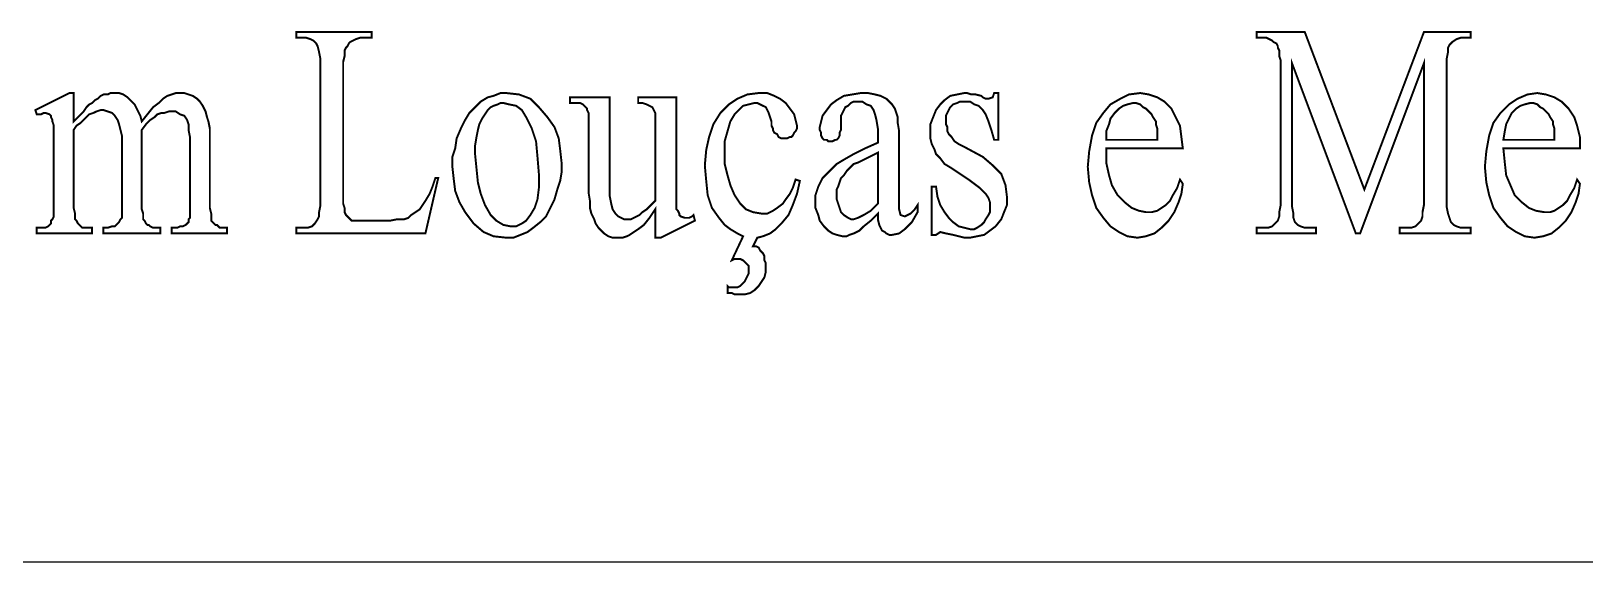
# Model space of a CAD drawing. Extents: x -9638 to -5438, y -3307 to 2633.
# Drawn here: x -8334.7 to -8003.5, y -2582.2 to -2469 of the extents above; entities that cross this region are included whole.
import ezdxf

# ---------------------------------------------------------------- set-up
doc = ezdxf.new("R2010")
doc.units = 0
doc.header["$LTSCALE"] = 45
doc.header["$MEASUREMENT"] = 0
doc.layers.add('FINA', color=7, linetype='CONTINUOUS')

msp = doc.modelspace()

# ---------------------------------------------------------------- linework, layer by layer
at = {"layer": 'FINA'}
msp.add_line((-9282.237, -2582.197), (-5538.237, -2582.197), dxfattribs=at)
at = {"layer": 'FINA', "const_width": 0.42}
for points in [[(-8248.556, -2500.384), (-8249.161, -2502.198), (-8249.766, -2503.71), (-8250.673, -2505.221), (-8251.277, -2506.128), (-8251.882, -2507.035), (-8252.789, -2507.639), (-8253.696, -2508.244), (-8254.3, -2508.849), (-8255.208, -2509.151), (-8256.719, -2509.151), (-8258.231, -2509.454), (-8260.045, -2509.454), (-8262.766, -2509.454), (-8264.277, -2509.454), (-8265.486, -2509.454), (-8266.394, -2509.454), (-8266.696, -2509.151), (-8267.603, -2508.244), (-8267.905, -2507.639), (-8267.905, -2506.732), (-8268.207, -2505.826), (-8268.207, -2504.616), (-8268.207, -2477.407), (-8268.207, -2475.594), (-8267.905, -2474.384), (-8267.905, -2473.175), (-8267.603, -2472.57), (-8267.301, -2472.268), (-8266.998, -2471.663), (-8266.696, -2471.361), (-8266.091, -2471.059), (-8265.486, -2470.756), (-8264.58, -2470.454), (-8263.37, -2470.454), (-8262.161, -2470.454), (-8262.161, -2469.244), (-8278.184, -2469.244), (-8278.184, -2470.454), (-8276.975, -2470.454), (-8276.068, -2470.454), (-8275.161, -2470.756), (-8274.557, -2471.059), (-8273.952, -2471.663), (-8273.649, -2472.268), (-8273.347, -2473.477), (-8273.045, -2474.989), (-8273.045, -2476.803), (-8273.045, -2504.616), (-8273.045, -2506.128), (-8273.347, -2507.639), (-8273.347, -2508.547), (-8273.649, -2509.151), (-8274.254, -2510.059), (-8274.859, -2510.663), (-8275.765, -2510.965), (-8276.975, -2510.965), (-8278.184, -2510.965), (-8278.184, -2512.174), (-8250.673, -2512.174), (-8247.952, -2500.384), (-8248.556, -2500.384)], [(-8052.348, -2512.174), (-8051.441, -2512.174), (-8037.837, -2475.896), (-8037.837, -2504.616), (-8037.837, -2506.128), (-8038.139, -2507.639), (-8038.139, -2508.547), (-8038.441, -2509.454), (-8039.046, -2510.059), (-8039.65, -2510.663), (-8040.557, -2510.965), (-8041.767, -2510.965), (-8042.976, -2510.965), (-8042.976, -2512.174), (-8027.86, -2512.174), (-8027.86, -2510.965), (-8029.069, -2510.965), (-8029.976, -2510.965), (-8030.883, -2510.663), (-8031.488, -2510.361), (-8032.092, -2509.756), (-8032.394, -2508.849), (-8032.697, -2507.942), (-8033, -2506.43), (-8033, -2504.616), (-8033, -2476.803), (-8033, -2474.989), (-8032.697, -2473.477), (-8032.697, -2472.57), (-8032.394, -2471.965), (-8031.79, -2471.361), (-8030.883, -2470.756), (-8029.976, -2470.454), (-8029.069, -2470.454), (-8027.86, -2470.454), (-8027.86, -2469.244), (-8037.837, -2469.244), (-8050.534, -2502.802), (-8063.232, -2469.244), (-8073.511, -2469.244), (-8073.511, -2470.454), (-8072.302, -2470.454), (-8071.394, -2470.454), (-8070.79, -2470.756), (-8070.185, -2471.059), (-8069.883, -2471.361), (-8069.278, -2471.663), (-8068.976, -2472.268), (-8068.976, -2472.57), (-8068.673, -2473.175), (-8068.673, -2474.384), (-8068.371, -2475.291), (-8068.371, -2476.803), (-8068.371, -2504.616), (-8068.371, -2506.128), (-8068.673, -2507.639), (-8068.673, -2508.547), (-8068.976, -2509.454), (-8069.58, -2510.059), (-8070.185, -2510.663), (-8071.092, -2510.965), (-8071.999, -2510.965), (-8073.511, -2510.965), (-8073.511, -2512.174), (-8060.813, -2512.174), (-8060.813, -2510.965), (-8062.325, -2510.965), (-8063.232, -2510.965), (-8064.139, -2510.663), (-8064.743, -2510.361), (-8065.348, -2509.756), (-8065.65, -2508.849), (-8065.65, -2507.942), (-8065.953, -2506.43), (-8065.953, -2504.616), (-8065.953, -2475.896), (-8052.348, -2512.174)], [(-8325.649, -2488.291), (-8325.649, -2482.244), (-8326.556, -2482.244), (-8333.812, -2485.872), (-8333.509, -2486.779), (-8332.904, -2486.779), (-8332.602, -2486.779), (-8331.998, -2486.477), (-8331.696, -2486.477), (-8330.789, -2486.779), (-8330.486, -2487.081), (-8330.486, -2487.384), (-8330.184, -2487.989), (-8330.184, -2488.291), (-8329.881, -2489.198), (-8329.881, -2490.407), (-8329.881, -2492.221), (-8329.881, -2494.337), (-8329.881, -2505.524), (-8329.881, -2506.732), (-8329.881, -2507.942), (-8329.881, -2508.547), (-8330.184, -2509.151), (-8330.486, -2509.454), (-8330.486, -2510.059), (-8330.789, -2510.361), (-8331.091, -2510.663), (-8331.696, -2510.965), (-8331.998, -2510.965), (-8332.602, -2510.965), (-8333.509, -2510.965), (-8333.509, -2512.174), (-8321.719, -2512.174), (-8321.719, -2510.965), (-8322.626, -2510.965), (-8323.23, -2510.965), (-8323.835, -2510.965), (-8324.137, -2510.663), (-8324.44, -2510.361), (-8324.742, -2510.059), (-8325.044, -2509.454), (-8325.347, -2509.151), (-8325.347, -2508.849), (-8325.347, -2507.942), (-8325.649, -2506.732), (-8325.649, -2505.524), (-8325.649, -2490.105), (-8325.044, -2489.198), (-8324.137, -2488.593), (-8323.23, -2487.686), (-8322.323, -2486.779), (-8321.417, -2486.477), (-8320.812, -2486.175), (-8319.905, -2485.872), (-8319.3, -2485.872), (-8318.393, -2486.175), (-8317.486, -2486.477), (-8316.882, -2487.081), (-8316.277, -2487.989), (-8315.975, -2488.896), (-8315.672, -2490.105), (-8315.37, -2491.314), (-8315.37, -2493.128), (-8315.37, -2505.524), (-8315.37, -2506.732), (-8315.37, -2507.639), (-8315.37, -2508.244), (-8315.37, -2508.849), (-8315.672, -2509.151), (-8315.975, -2509.756), (-8316.277, -2510.059), (-8316.579, -2510.361), (-8316.882, -2510.663), (-8317.486, -2510.663), (-8318.393, -2510.965), (-8319.3, -2510.965), (-8319.3, -2512.174), (-8307.207, -2512.174), (-8307.207, -2510.965), (-8308.114, -2510.965), (-8308.719, -2510.965), (-8309.324, -2510.663), (-8309.626, -2510.361), (-8309.928, -2510.361), (-8310.23, -2510.059), (-8310.532, -2509.454), (-8310.835, -2509.151), (-8310.835, -2508.849), (-8310.835, -2507.942), (-8311.137, -2507.035), (-8311.137, -2505.524), (-8311.137, -2491.617), (-8311.137, -2490.407), (-8311.137, -2490.105), (-8310.23, -2488.896), (-8309.324, -2487.989), (-8308.417, -2487.384), (-8307.812, -2486.779), (-8306.905, -2486.477), (-8306.3, -2486.477), (-8305.393, -2486.175), (-8304.789, -2486.175), (-8303.882, -2486.175), (-8302.974, -2486.779), (-8302.068, -2487.081), (-8301.463, -2487.989), (-8301.161, -2488.896), (-8301.161, -2490.105), (-8300.859, -2491.617), (-8300.859, -2493.128), (-8300.859, -2505.524), (-8300.859, -2506.732), (-8300.859, -2507.639), (-8300.859, -2508.244), (-8300.859, -2508.849), (-8301.161, -2509.151), (-8301.161, -2509.756), (-8301.463, -2510.059), (-8301.766, -2510.361), (-8302.37, -2510.663), (-8302.974, -2510.663), (-8303.579, -2510.965), (-8304.184, -2510.965), (-8304.789, -2510.965), (-8304.789, -2512.174), (-8292.998, -2512.174), (-8292.998, -2510.965), (-8293.905, -2510.965), (-8294.51, -2510.965), (-8294.812, -2510.663), (-8295.114, -2510.361), (-8295.416, -2510.361), (-8295.719, -2510.059), (-8296.021, -2509.756), (-8296.324, -2509.454), (-8296.324, -2508.849), (-8296.324, -2507.942), (-8296.626, -2506.732), (-8296.626, -2505.524), (-8296.626, -2493.128), (-8296.626, -2491.314), (-8296.626, -2489.802), (-8296.928, -2488.291), (-8297.231, -2487.384), (-8297.533, -2486.175), (-8298.137, -2484.965), (-8298.742, -2484.058), (-8299.347, -2483.454), (-8300.254, -2482.849), (-8301.161, -2482.547), (-8302.068, -2482.244), (-8302.974, -2482.244), (-8303.882, -2482.244), (-8304.789, -2482.547), (-8305.696, -2482.849), (-8306.602, -2483.454), (-8307.509, -2484.361), (-8308.719, -2485.267), (-8309.928, -2486.779), (-8311.137, -2488.291), (-8311.44, -2487.081), (-8312.044, -2485.872), (-8312.649, -2484.663), (-8313.556, -2483.756), (-8314.161, -2483.152), (-8315.067, -2482.547), (-8315.975, -2482.244), (-8317.184, -2482.244), (-8317.789, -2482.244), (-8318.393, -2482.547), (-8319.3, -2482.547), (-8319.905, -2482.849), (-8320.509, -2483.454), (-8321.114, -2483.756), (-8321.719, -2484.361), (-8322.323, -2484.663), (-8322.928, -2485.267), (-8323.533, -2486.175), (-8324.44, -2487.081), (-8325.649, -2488.291)], [(-8233.44, -2482.244), (-8234.649, -2482.244), (-8236.161, -2482.849), (-8237.37, -2483.152), (-8238.882, -2484.058), (-8240.092, -2485.267), (-8241.3, -2486.477), (-8242.207, -2487.989), (-8243.115, -2489.802), (-8244.021, -2491.919), (-8244.324, -2494.035), (-8244.929, -2495.849), (-8244.929, -2497.965), (-8244.626, -2500.687), (-8244.324, -2503.105), (-8243.417, -2505.524), (-8242.207, -2507.639), (-8240.394, -2510.059), (-8238.277, -2511.872), (-8236.161, -2512.779), (-8233.44, -2513.082), (-8231.929, -2513.082), (-8230.417, -2512.477), (-8228.905, -2511.872), (-8227.696, -2510.965), (-8226.184, -2509.756), (-8224.975, -2508.547), (-8224.068, -2506.732), (-8223.161, -2504.919), (-8222.557, -2502.802), (-8221.952, -2500.989), (-8221.649, -2499.175), (-8221.649, -2497.058), (-8221.952, -2494.337), (-8222.254, -2491.919), (-8223.161, -2489.5), (-8224.672, -2487.384), (-8226.487, -2485.267), (-8228.301, -2483.454), (-8230.719, -2482.547), (-8233.44, -2482.244)], [(-8197.161, -2483.152), (-8205.324, -2483.152), (-8205.324, -2484.361), (-8204.417, -2484.361), (-8203.51, -2484.663), (-8202.905, -2484.965), (-8202.301, -2485.267), (-8201.999, -2485.872), (-8201.696, -2486.477), (-8201.696, -2487.384), (-8201.696, -2488.593), (-8201.696, -2505.221), (-8202.603, -2506.128), (-8203.51, -2507.035), (-8204.417, -2507.639), (-8205.022, -2508.244), (-8205.627, -2508.547), (-8206.231, -2508.849), (-8206.835, -2509.151), (-8207.44, -2509.151), (-8208.347, -2509.151), (-8208.952, -2508.849), (-8209.556, -2508.547), (-8210.162, -2507.942), (-8210.766, -2507.035), (-8211.068, -2505.826), (-8211.37, -2504.314), (-8211.37, -2502.5), (-8211.37, -2483.152), (-8219.836, -2483.152), (-8219.836, -2484.361), (-8218.929, -2484.361), (-8218.324, -2484.361), (-8217.719, -2484.361), (-8217.114, -2484.663), (-8216.812, -2484.965), (-8216.51, -2485.267), (-8216.208, -2485.57), (-8216.208, -2485.872), (-8215.905, -2486.477), (-8215.905, -2487.081), (-8215.905, -2487.686), (-8215.905, -2488.593), (-8215.905, -2501.593), (-8215.905, -2503.407), (-8215.603, -2505.221), (-8215.603, -2506.732), (-8215.301, -2507.942), (-8214.696, -2509.151), (-8214.394, -2510.059), (-8213.789, -2510.965), (-8213.185, -2511.57), (-8212.58, -2512.174), (-8211.673, -2512.779), (-8210.766, -2513.082), (-8209.556, -2513.082), (-8208.65, -2513.082), (-8207.742, -2512.779), (-8207.138, -2512.477), (-8206.231, -2511.872), (-8205.324, -2511.267), (-8204.115, -2510.361), (-8202.905, -2508.849), (-8201.696, -2507.035), (-8201.696, -2513.082), (-8200.487, -2513.082), (-8193.231, -2509.454), (-8193.534, -2508.244), (-8193.836, -2508.547), (-8194.44, -2508.849), (-8194.742, -2508.849), (-8195.347, -2508.849), (-8196.254, -2508.547), (-8196.557, -2508.244), (-8196.557, -2507.942), (-8196.859, -2507.337), (-8197.161, -2507.035), (-8197.161, -2506.128), (-8197.161, -2504.919), (-8197.161, -2503.105), (-8197.161, -2500.687), (-8197.161, -2483.152)], [(-8179.929, -2513.082), (-8178.72, -2512.779), (-8177.208, -2512.174), (-8175.999, -2511.267), (-8174.789, -2510.059), (-8173.277, -2508.244), (-8172.371, -2506.128), (-8171.464, -2503.71), (-8170.859, -2500.989), (-8171.766, -2500.687), (-8172.371, -2502.5), (-8172.975, -2503.71), (-8173.882, -2504.919), (-8174.487, -2505.826), (-8175.697, -2506.732), (-8176.603, -2507.337), (-8177.812, -2507.942), (-8179.022, -2507.942), (-8180.836, -2507.639), (-8182.347, -2507.035), (-8183.557, -2505.826), (-8184.766, -2504.012), (-8185.673, -2501.895), (-8186.278, -2499.779), (-8186.882, -2497.361), (-8186.882, -2494.942), (-8186.882, -2492.524), (-8186.278, -2490.407), (-8185.673, -2488.291), (-8184.766, -2486.779), (-8183.859, -2485.872), (-8182.952, -2484.965), (-8181.743, -2484.663), (-8180.534, -2484.361), (-8179.929, -2484.361), (-8179.324, -2484.663), (-8178.72, -2484.965), (-8178.115, -2485.267), (-8177.812, -2485.872), (-8177.51, -2486.477), (-8177.208, -2487.384), (-8176.906, -2488.291), (-8176.906, -2489.198), (-8176.603, -2489.802), (-8176.603, -2490.105), (-8176.301, -2490.71), (-8175.697, -2491.012), (-8175.394, -2491.617), (-8174.789, -2491.919), (-8173.882, -2491.919), (-8173.58, -2491.919), (-8172.975, -2491.617), (-8172.673, -2491.617), (-8172.371, -2491.314), (-8172.068, -2490.71), (-8171.766, -2490.407), (-8171.464, -2489.802), (-8171.464, -2489.198), (-8171.766, -2487.989), (-8172.068, -2486.779), (-8172.975, -2485.57), (-8173.882, -2484.361), (-8175.092, -2483.454), (-8176.301, -2482.849), (-8177.812, -2482.244), (-8179.626, -2482.244), (-8182.045, -2482.547), (-8184.161, -2483.454), (-8185.975, -2484.663), (-8187.789, -2486.477), (-8189.301, -2488.896), (-8190.207, -2491.617), (-8190.812, -2494.337), (-8191.115, -2497.663), (-8190.812, -2500.989), (-8190.51, -2504.012), (-8189.603, -2506.732), (-8188.092, -2508.849), (-8186.882, -2510.361), (-8185.673, -2511.267), (-8184.161, -2512.174), (-8182.952, -2512.779), (-8185.371, -2517.919), (-8184.766, -2517.617), (-8184.161, -2517.617), (-8183.859, -2517.617), (-8183.557, -2517.617), (-8182.952, -2517.919), (-8182.649, -2518.221), (-8182.347, -2518.523), (-8182.045, -2518.826), (-8181.743, -2519.128), (-8181.743, -2519.732), (-8181.743, -2520.035), (-8181.743, -2520.64), (-8182.045, -2521.244), (-8182.347, -2521.849), (-8182.649, -2522.454), (-8183.254, -2523.058), (-8183.557, -2523.361), (-8184.161, -2523.663), (-8184.766, -2523.663), (-8185.068, -2523.663), (-8185.371, -2523.663), (-8185.975, -2523.663), (-8186.278, -2523.361), (-8186.278, -2524.872), (-8185.371, -2524.872), (-8184.766, -2525.174), (-8184.464, -2525.174), (-8183.859, -2525.174), (-8182.649, -2525.174), (-8181.441, -2524.872), (-8180.534, -2524.267), (-8179.626, -2523.361), (-8179.022, -2522.454), (-8178.417, -2521.546), (-8178.115, -2520.337), (-8178.115, -2519.128), (-8178.115, -2518.523), (-8178.417, -2517.919), (-8178.417, -2517.011), (-8178.72, -2516.407), (-8179.324, -2515.802), (-8179.626, -2515.198), (-8180.231, -2514.896), (-8180.836, -2514.896), (-8179.929, -2513.082)], [(-8154.231, -2507.942), (-8154.231, -2509.151), (-8153.929, -2510.361), (-8153.627, -2510.965), (-8153.324, -2511.57), (-8152.719, -2511.872), (-8152.417, -2512.174), (-8151.813, -2512.477), (-8151.208, -2512.477), (-8149.696, -2512.174), (-8148.487, -2511.267), (-8146.976, -2509.756), (-8145.766, -2507.639), (-8145.766, -2506.128), (-8146.371, -2507.035), (-8146.976, -2507.639), (-8147.278, -2507.942), (-8147.882, -2508.244), (-8148.487, -2508.547), (-8149.394, -2508.244), (-8149.696, -2507.035), (-8149.696, -2506.43), (-8149.696, -2505.221), (-8149.696, -2503.71), (-8149.696, -2501.895), (-8149.696, -2492.221), (-8149.696, -2490.407), (-8149.999, -2488.593), (-8149.999, -2487.384), (-8150.301, -2486.477), (-8150.603, -2485.57), (-8151.208, -2484.663), (-8151.813, -2484.058), (-8152.417, -2483.454), (-8153.627, -2482.849), (-8154.836, -2482.547), (-8156.347, -2482.244), (-8157.859, -2482.244), (-8159.673, -2482.547), (-8161.487, -2482.849), (-8162.999, -2483.756), (-8164.208, -2484.663), (-8165.115, -2485.872), (-8166.022, -2487.081), (-8166.324, -2488.291), (-8166.627, -2489.5), (-8166.627, -2490.105), (-8166.324, -2490.71), (-8166.324, -2491.314), (-8166.022, -2491.919), (-8165.72, -2492.221), (-8165.115, -2492.221), (-8164.812, -2492.524), (-8164.208, -2492.524), (-8163.906, -2492.524), (-8163.301, -2492.221), (-8162.999, -2492.221), (-8162.696, -2491.919), (-8162.394, -2491.314), (-8162.394, -2490.71), (-8162.092, -2490.105), (-8162.092, -2489.5), (-8162.092, -2487.686), (-8162.092, -2487.081), (-8161.789, -2486.477), (-8161.487, -2485.872), (-8161.185, -2485.267), (-8160.58, -2484.965), (-8159.975, -2484.361), (-8159.371, -2484.058), (-8158.464, -2484.058), (-8157.557, -2484.058), (-8156.65, -2484.663), (-8155.742, -2484.965), (-8155.138, -2485.872), (-8154.836, -2486.779), (-8154.534, -2487.989), (-8154.231, -2489.802), (-8154.231, -2491.617), (-8154.231, -2492.826), (-8156.952, -2494.035), (-8159.371, -2495.244), (-8161.487, -2496.454), (-8162.999, -2497.361), (-8164.208, -2498.57), (-8165.115, -2499.477), (-8166.022, -2500.384), (-8166.627, -2501.593), (-8166.929, -2502.198), (-8167.231, -2503.105), (-8167.534, -2504.012), (-8167.534, -2505.221), (-8167.534, -2506.732), (-8166.929, -2508.244), (-8166.627, -2509.454), (-8165.72, -2510.663), (-8164.812, -2511.57), (-8163.906, -2512.174), (-8162.999, -2512.477), (-8161.789, -2512.779), (-8160.882, -2512.779), (-8160.277, -2512.477), (-8159.371, -2512.174), (-8158.766, -2511.872), (-8158.162, -2511.57), (-8157.254, -2510.663), (-8155.742, -2509.454), (-8154.231, -2507.942)], [(-8128.534, -2482.244), (-8129.441, -2482.244), (-8129.743, -2483.152), (-8130.65, -2483.454), (-8130.952, -2483.454), (-8131.255, -2483.454), (-8131.86, -2483.152), (-8132.162, -2482.849), (-8133.371, -2482.547), (-8134.278, -2482.547), (-8135.185, -2482.244), (-8135.789, -2482.244), (-8137.301, -2482.547), (-8138.812, -2482.849), (-8140.022, -2483.756), (-8140.929, -2484.663), (-8141.836, -2485.872), (-8142.441, -2487.384), (-8143.045, -2488.896), (-8143.045, -2490.71), (-8143.045, -2491.919), (-8142.743, -2493.128), (-8142.138, -2494.337), (-8141.836, -2495.244), (-8140.929, -2496.152), (-8140.022, -2497.361), (-8138.51, -2498.268), (-8136.697, -2499.477), (-8134.883, -2500.687), (-8133.673, -2501.593), (-8132.464, -2502.5), (-8131.86, -2503.105), (-8131.255, -2503.71), (-8130.65, -2504.616), (-8130.348, -2505.524), (-8130.348, -2506.732), (-8130.348, -2507.639), (-8130.65, -2508.244), (-8131.255, -2509.151), (-8131.557, -2509.756), (-8132.162, -2510.361), (-8133.069, -2510.965), (-8133.673, -2511.267), (-8134.58, -2511.267), (-8135.789, -2510.965), (-8136.999, -2510.663), (-8138.208, -2509.756), (-8139.115, -2508.849), (-8140.022, -2507.639), (-8140.929, -2506.128), (-8141.534, -2504.314), (-8141.836, -2502.198), (-8142.743, -2502.198), (-8142.743, -2512.477), (-8141.836, -2512.477), (-8140.929, -2511.872), (-8139.72, -2512.174), (-8138.208, -2512.477), (-8136.999, -2512.779), (-8135.789, -2513.082), (-8134.58, -2513.082), (-8133.069, -2512.779), (-8131.557, -2512.477), (-8130.348, -2511.57), (-8129.139, -2510.663), (-8127.929, -2509.151), (-8127.325, -2507.639), (-8126.72, -2506.128), (-8126.72, -2504.314), (-8127.022, -2501.895), (-8127.929, -2499.477), (-8129.743, -2497.663), (-8131.86, -2495.849), (-8135.789, -2493.733), (-8136.999, -2493.128), (-8137.906, -2492.524), (-8138.51, -2491.617), (-8139.115, -2491.012), (-8139.418, -2490.407), (-8139.418, -2489.5), (-8139.72, -2488.896), (-8139.72, -2487.989), (-8139.72, -2487.081), (-8139.418, -2486.477), (-8139.115, -2485.872), (-8138.812, -2485.267), (-8138.208, -2484.663), (-8137.301, -2484.361), (-8136.697, -2484.058), (-8135.789, -2484.058), (-8134.58, -2484.058), (-8133.673, -2484.663), (-8132.766, -2484.965), (-8131.86, -2485.872), (-8131.255, -2486.779), (-8130.65, -2488.291), (-8130.045, -2490.105), (-8129.441, -2492.221), (-8128.534, -2492.221), (-8128.534, -2482.244)], [(-8105.557, -2494.035), (-8089.232, -2494.035), (-8089.534, -2491.617), (-8089.837, -2489.198), (-8090.743, -2487.384), (-8091.65, -2485.57), (-8093.162, -2484.058), (-8094.674, -2483.152), (-8096.487, -2482.547), (-8098.301, -2482.244), (-8100.72, -2482.547), (-8102.534, -2483.454), (-8104.65, -2484.663), (-8106.162, -2486.477), (-8107.673, -2488.593), (-8108.58, -2491.314), (-8109.185, -2494.64), (-8109.487, -2497.965), (-8109.185, -2501.291), (-8108.58, -2504.012), (-8107.673, -2506.732), (-8106.162, -2508.849), (-8104.65, -2510.663), (-8102.836, -2511.872), (-8101.022, -2512.779), (-8098.906, -2513.082), (-8097.092, -2512.779), (-8095.278, -2512.174), (-8093.766, -2510.965), (-8092.255, -2509.454), (-8091.045, -2507.639), (-8090.139, -2505.524), (-8089.534, -2503.71), (-8089.232, -2501.593), (-8089.837, -2500.687), (-8090.441, -2502.5), (-8091.348, -2504.012), (-8091.952, -2505.221), (-8092.86, -2506.128), (-8093.766, -2506.732), (-8094.674, -2507.337), (-8095.883, -2507.639), (-8097.092, -2507.639), (-8098.604, -2507.337), (-8100.115, -2506.732), (-8101.627, -2505.524), (-8103.138, -2504.012), (-8104.348, -2501.895), (-8104.953, -2499.779), (-8105.557, -2497.058), (-8105.557, -2494.035)], [(-8020.907, -2494.035), (-8004.581, -2494.035), (-8004.581, -2491.617), (-8005.185, -2489.198), (-8005.79, -2487.384), (-8006.999, -2485.57), (-8008.511, -2484.058), (-8010.022, -2483.152), (-8011.837, -2482.547), (-8013.65, -2482.244), (-8015.767, -2482.547), (-8017.883, -2483.454), (-8019.697, -2484.663), (-8021.511, -2486.477), (-8023.022, -2488.593), (-8023.93, -2491.314), (-8024.534, -2494.64), (-8024.837, -2497.965), (-8024.534, -2501.291), (-8023.93, -2504.012), (-8023.022, -2506.732), (-8021.511, -2508.849), (-8019.999, -2510.663), (-8018.185, -2511.872), (-8016.372, -2512.779), (-8014.255, -2513.082), (-8012.441, -2512.779), (-8010.627, -2512.174), (-8009.116, -2510.965), (-8007.604, -2509.454), (-8006.395, -2507.639), (-8005.487, -2505.524), (-8004.883, -2503.71), (-8004.581, -2501.593), (-8005.185, -2500.687), (-8005.79, -2502.5), (-8006.697, -2504.012), (-8007.302, -2505.221), (-8008.209, -2506.128), (-8009.116, -2506.732), (-8010.022, -2507.337), (-8010.93, -2507.639), (-8012.139, -2507.639), (-8013.953, -2507.337), (-8015.465, -2506.732), (-8016.976, -2505.524), (-8018.488, -2504.012), (-8019.395, -2501.895), (-8020.302, -2499.779), (-8020.604, -2497.058), (-8020.907, -2494.035)], [(-8234.045, -2484.361), (-8232.836, -2484.663), (-8231.324, -2484.965), (-8230.115, -2485.872), (-8229.207, -2487.384), (-8227.999, -2489.802), (-8227.091, -2492.524), (-8226.789, -2495.849), (-8226.487, -2499.477), (-8226.487, -2502.5), (-8226.789, -2504.919), (-8227.394, -2506.732), (-8228.301, -2508.244), (-8229.207, -2509.454), (-8230.115, -2510.059), (-8231.324, -2510.663), (-8232.533, -2510.663), (-8234.045, -2510.361), (-8235.557, -2509.454), (-8236.766, -2508.244), (-8237.975, -2506.128), (-8238.882, -2503.71), (-8239.487, -2501.291), (-8239.789, -2498.268), (-8240.092, -2495.244), (-8240.092, -2493.431), (-8239.789, -2491.617), (-8239.487, -2490.105), (-8239.184, -2488.896), (-8238.58, -2487.686), (-8237.975, -2486.779), (-8237.37, -2485.872), (-8236.766, -2485.267), (-8236.161, -2484.965), (-8235.254, -2484.663), (-8234.649, -2484.361), (-8234.045, -2484.361)], [(-8105.557, -2492.221), (-8105.557, -2490.407), (-8104.953, -2488.896), (-8104.65, -2487.686), (-8103.743, -2486.477), (-8102.836, -2485.57), (-8101.929, -2484.965), (-8101.022, -2484.663), (-8099.813, -2484.361), (-8099.208, -2484.361), (-8098.301, -2484.663), (-8097.697, -2485.267), (-8097.092, -2485.57), (-8096.487, -2486.175), (-8095.883, -2486.779), (-8095.58, -2487.384), (-8094.976, -2488.291), (-8094.976, -2488.896), (-8094.674, -2489.802), (-8094.674, -2491.012), (-8094.674, -2492.221), (-8105.557, -2492.221)], [(-8020.907, -2492.221), (-8020.604, -2490.407), (-8020.302, -2488.896), (-8019.697, -2487.686), (-8019.092, -2486.477), (-8018.185, -2485.57), (-8017.278, -2484.965), (-8016.372, -2484.663), (-8015.162, -2484.361), (-8014.557, -2484.361), (-8013.65, -2484.663), (-8013.046, -2485.267), (-8012.441, -2485.57), (-8011.837, -2486.175), (-8011.232, -2486.779), (-8010.93, -2487.384), (-8010.325, -2488.291), (-8010.325, -2488.896), (-8010.022, -2489.802), (-8010.022, -2491.012), (-8010.022, -2492.221), (-8020.907, -2492.221)], [(-8154.231, -2505.826), (-8155.742, -2507.337), (-8157.254, -2508.244), (-8158.464, -2508.849), (-8159.371, -2509.151), (-8159.975, -2509.151), (-8160.58, -2508.849), (-8161.487, -2508.244), (-8162.092, -2507.639), (-8162.394, -2506.732), (-8162.696, -2505.826), (-8162.999, -2504.919), (-8162.999, -2503.71), (-8162.999, -2502.802), (-8162.696, -2502.198), (-8162.394, -2501.291), (-8162.092, -2500.384), (-8161.487, -2499.779), (-8160.882, -2498.872), (-8160.277, -2498.268), (-8159.371, -2497.361), (-8158.464, -2497.058), (-8157.254, -2496.454), (-8156.045, -2495.849), (-8154.231, -2494.942), (-8154.231, -2505.826)]]:
    msp.add_lwpolyline(points, dxfattribs=at)

doc.saveas('drawing.dxf')
